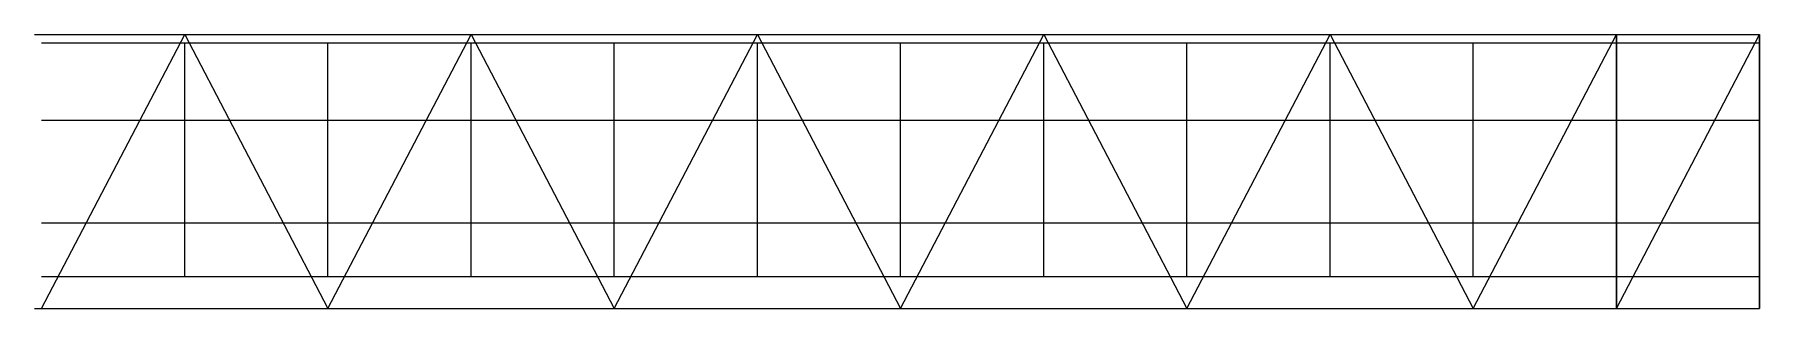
# Model space of a CAD drawing. Header units: millimetres. Extents: x 83370 to 119520, y -2875 to 2875.
import ezdxf

# ---------------------------------------------------------------- set-up
doc = ezdxf.new("R2010")
doc.units = ezdxf.units.MM
for name, color, linetype in [('ZJ8_CANTILEVER_EDGE', 3, 'CONTINUOUS'), ('ZJ8_COLUMN', 8, 'CONTINUOUS'), ('ZJ8_DECK_CROSS', 4, 'CONTINUOUS'), ('ZJ8_DECK_MAIN', 4, 'CONTINUOUS'), ('ZJ8_DECK_SECONDARY', 3, 'CONTINUOUS'), ('ZJ8_LONGITUDINAL_BRACE', 1, 'CONTINUOUS'), ('ZJ8_PLATFORM_BRACE', 1, 'CONTINUOUS'), ('ZJ8_TRANSVERSE_BRACE', 1, 'CONTINUOUS'), ('ZJ8_TRUSS_DIAGONAL', 5, 'CONTINUOUS'), ('ZJ8_TRUSS_LOWER', 5, 'CONTINUOUS'), ('ZJ8_TRUSS_UPPER', 5, 'CONTINUOUS'), ('ZJ8_TRUSS_VERTICAL', 5, 'CONTINUOUS')]:
    doc.layers.add(name, color=color, linetype=linetype)

msp = doc.modelspace()

# ---------------------------------------------------------------- linework, layer by layer
at = {"layer": 'ZJ8_CANTILEVER_EDGE'}
for p, q in [((83520, 2700, 17000), (86520, 2700, 17000)), ((86520, 2700, 17000), (89520, 2700, 17000)), ((89520, 2700, 17000), (92520, 2700, 17000)), ((92520, 2700, 17000), (95520, 2700, 17000)), ((95520, 2700, 17000), (98520, 2700, 17000)), ((98520, 2700, 17000), (101520, 2700, 17000)), ((101520, 2700, 17000), (104520, 2700, 17000)), ((104520, 2700, 17000), (107520, 2700, 17000)), ((107520, 2700, 17000), (110520, 2700, 17000)), ((110520, 2700, 17000), (113520, 2700, 17000)), ((113520, 2700, 17000), (116520, 2700, 17000)), ((116520, 2700, 17000), (119520, 2700, 17000)), ((83520, -2200, 17000), (86520, -2200, 17000)), ((86520, -2200, 17000), (89520, -2200, 17000)), ((89520, -2200, 17000), (92520, -2200, 17000)), ((92520, -2200, 17000), (95520, -2200, 17000)), ((95520, -2200, 17000), (98520, -2200, 17000)), ((98520, -2200, 17000), (101520, -2200, 17000)), ((101520, -2200, 17000), (104520, -2200, 17000)), ((104520, -2200, 17000), (107520, -2200, 17000)), ((107520, -2200, 17000), (110520, -2200, 17000)), ((110520, -2200, 17000), (113520, -2200, 17000)), ((113520, -2200, 17000), (116520, -2200, 17000)), ((116520, -2200, 17000), (119520, -2200, 17000))]:
    msp.add_line(p, q, dxfattribs=at)
at = {"layer": 'ZJ8_COLUMN'}
for p, q in [((116520, 2875), (116520, 2875, 4250)), ((116520, 2875, 4250), (116520, 2875, 8500)), ((116520, 2875, 8500), (116520, 2875, 12750)), ((116520, 2875, 12750), (116520, 2875, 17000)), ((119520, 2875), (119520, 2875, 4250)), ((119520, 2875, 4250), (119520, 2875, 8500)), ((119520, 2875, 8500), (119520, 2875, 12750)), ((119520, 2875, 12750), (119520, 2875, 17000)), ((116520, -2875), (116520, -2875, 4250)), ((116520, -2875, 4250), (116520, -2875, 8500)), ((116520, -2875, 8500), (116520, -2875, 12750)), ((116520, -2875, 12750), (116520, -2875, 17000)), ((119520, -2875), (119520, -2875, 4250)), ((119520, -2875, 4250), (119520, -2875, 8500)), ((119520, -2875, 8500), (119520, -2875, 12750)), ((119520, -2875, 12750), (119520, -2875, 17000))]:
    msp.add_line(p, q, dxfattribs=at)
at = {"layer": 'ZJ8_DECK_CROSS'}
for p, q in [((86520, -2200, 17000), (86520, 2700, 17000)), ((89520, -2200, 17000), (89520, 2700, 17000)), ((92520, -2200, 17000), (92520, 2700, 17000)), ((95520, -2200, 17000), (95520, 2700, 17000)), ((98520, -2200, 17000), (98520, 2700, 17000)), ((101520, -2200, 17000), (101520, 2700, 17000)), ((104520, -2200, 17000), (104520, 2700, 17000)), ((107520, -2200, 17000), (107520, 2700, 17000)), ((110520, -2200, 17000), (110520, 2700, 17000)), ((113520, -2200, 17000), (113520, 2700, 17000)), ((116520, -2200, 17000), (116520, 2700, 17000)), ((119520, -2200, 17000), (119520, 2700, 17000))]:
    msp.add_line(p, q, dxfattribs=at)
at = {"layer": 'ZJ8_DECK_MAIN'}
for p, q in [((83520, 2875, 17000), (86520, 2875, 17000)), ((86520, 2875, 17000), (89520, 2875, 17000)), ((89520, 2875, 17000), (92520, 2875, 17000)), ((92520, 2875, 17000), (95520, 2875, 17000)), ((95520, 2875, 17000), (98520, 2875, 17000)), ((98520, 2875, 17000), (101520, 2875, 17000)), ((101520, 2875, 17000), (104520, 2875, 17000)), ((104520, 2875, 17000), (107520, 2875, 17000)), ((107520, 2875, 17000), (110520, 2875, 17000)), ((110520, 2875, 17000), (113520, 2875, 17000)), ((113520, 2875, 17000), (116520, 2875, 17000)), ((116520, 2875, 17000), (119520, 2875, 17000)), ((83520, -2875, 17000), (86520, -2875, 17000)), ((86520, -2875, 17000), (89520, -2875, 17000)), ((89520, -2875, 17000), (92520, -2875, 17000)), ((92520, -2875, 17000), (95520, -2875, 17000)), ((95520, -2875, 17000), (98520, -2875, 17000)), ((98520, -2875, 17000), (101520, -2875, 17000)), ((101520, -2875, 17000), (104520, -2875, 17000)), ((104520, -2875, 17000), (107520, -2875, 17000)), ((107520, -2875, 17000), (110520, -2875, 17000)), ((110520, -2875, 17000), (113520, -2875, 17000)), ((113520, -2875, 17000), (116520, -2875, 17000)), ((116520, -2875, 17000), (119520, -2875, 17000))]:
    msp.add_line(p, q, dxfattribs=at)
at = {"layer": 'ZJ8_DECK_SECONDARY'}
for p, q in [((83520, 1075, 17000), (86520, 1075, 17000)), ((86520, 1075, 17000), (89520, 1075, 17000)), ((89520, 1075, 17000), (92520, 1075, 17000)), ((92520, 1075, 17000), (95520, 1075, 17000)), ((95520, 1075, 17000), (98520, 1075, 17000)), ((98520, 1075, 17000), (101520, 1075, 17000)), ((101520, 1075, 17000), (104520, 1075, 17000)), ((104520, 1075, 17000), (107520, 1075, 17000)), ((107520, 1075, 17000), (110520, 1075, 17000)), ((110520, 1075, 17000), (113520, 1075, 17000)), ((113520, 1075, 17000), (116520, 1075, 17000)), ((116520, 1075, 17000), (119520, 1075, 17000)), ((83520, -1075, 17000), (86520, -1075, 17000)), ((86520, -1075, 17000), (89520, -1075, 17000)), ((89520, -1075, 17000), (92520, -1075, 17000)), ((92520, -1075, 17000), (95520, -1075, 17000)), ((95520, -1075, 17000), (98520, -1075, 17000)), ((98520, -1075, 17000), (101520, -1075, 17000)), ((101520, -1075, 17000), (104520, -1075, 17000)), ((104520, -1075, 17000), (107520, -1075, 17000)), ((107520, -1075, 17000), (110520, -1075, 17000)), ((110520, -1075, 17000), (113520, -1075, 17000)), ((113520, -1075, 17000), (116520, -1075, 17000)), ((116520, -1075, 17000), (119520, -1075, 17000))]:
    msp.add_line(p, q, dxfattribs=at)
at = {"layer": 'ZJ8_LONGITUDINAL_BRACE'}
for p, q in [((116520, 2875), (119520, 2875, 17000)), ((116520, -2875), (119520, -2875, 17000))]:
    msp.add_line(p, q, dxfattribs=at)
at = {"layer": 'ZJ8_PLATFORM_BRACE'}
for p, q in [((83520, -2875, 17000), (86520, 2875, 17000)), ((86520, 2875, 17000), (89520, -2875, 17000)), ((89520, -2875, 17000), (92520, 2875, 17000)), ((92520, 2875, 17000), (95520, -2875, 17000)), ((95520, -2875, 17000), (98520, 2875, 17000)), ((98520, 2875, 17000), (101520, -2875, 17000)), ((101520, -2875, 17000), (104520, 2875, 17000)), ((104520, 2875, 17000), (107520, -2875, 17000)), ((107520, -2875, 17000), (110520, 2875, 17000)), ((110520, 2875, 17000), (113520, -2875, 17000)), ((113520, -2875, 17000), (116520, 2875, 17000)), ((116520, -2875, 17000), (119520, 2875, 17000))]:
    msp.add_line(p, q, dxfattribs=at)
at = {"layer": 'ZJ8_TRANSVERSE_BRACE'}
for p, q in [((116520, -2875), (116520, 2875, 17000)), ((116520, 2875), (116520, -2875, 17000)), ((119520, -2875), (119520, 2875, 17000)), ((119520, 2875), (119520, -2875, 17000))]:
    msp.add_line(p, q, dxfattribs=at)
at = {"layer": 'ZJ8_TRUSS_DIAGONAL'}
for p, q in [((83370, 2875, 17000), (85320, 2875, 15200)), ((85320, 2875, 15200), (87270, 2875, 17000)), ((87270, 2875, 17000), (89220, 2875, 15200)), ((89220, 2875, 15200), (91170, 2875, 17000)), ((91170, 2875, 17000), (93120, 2875, 15200)), ((93120, 2875, 15200), (95070, 2875, 17000)), ((95070, 2875, 17000), (97020, 2875, 15200)), ((97020, 2875, 15200), (98970, 2875, 17000)), ((98970, 2875, 17000), (100920, 2875, 15200)), ((100920, 2875, 15200), (102870, 2875, 17000)), ((102870, 2875, 17000), (104820, 2875, 15200)), ((104820, 2875, 15200), (106770, 2875, 17000)), ((106770, 2875, 17000), (108720, 2875, 15200)), ((108720, 2875, 15200), (110670, 2875, 17000)), ((110670, 2875, 17000), (112620, 2875, 15200)), ((112620, 2875, 15200), (114570, 2875, 17000)), ((114570, 2875, 17000), (116520, 2875, 15200)), ((83370, -2875, 17000), (85320, -2875, 15200)), ((85320, -2875, 15200), (87270, -2875, 17000)), ((87270, -2875, 17000), (89220, -2875, 15200)), ((89220, -2875, 15200), (91170, -2875, 17000)), ((91170, -2875, 17000), (93120, -2875, 15200)), ((93120, -2875, 15200), (95070, -2875, 17000)), ((95070, -2875, 17000), (97020, -2875, 15200)), ((97020, -2875, 15200), (98970, -2875, 17000)), ((98970, -2875, 17000), (100920, -2875, 15200)), ((100920, -2875, 15200), (102870, -2875, 17000)), ((102870, -2875, 17000), (104820, -2875, 15200)), ((104820, -2875, 15200), (106770, -2875, 17000)), ((106770, -2875, 17000), (108720, -2875, 15200)), ((108720, -2875, 15200), (110670, -2875, 17000)), ((110670, -2875, 17000), (112620, -2875, 15200)), ((112620, -2875, 15200), (114570, -2875, 17000)), ((114570, -2875, 17000), (116520, -2875, 15200))]:
    msp.add_line(p, q, dxfattribs=at)
at = {"layer": 'ZJ8_TRUSS_LOWER'}
for p, q in [((83370, 2875, 15200), (85320, 2875, 15200)), ((85320, 2875, 15200), (87270, 2875, 15200)), ((87270, 2875, 15200), (89220, 2875, 15200)), ((89220, 2875, 15200), (91170, 2875, 15200)), ((91170, 2875, 15200), (93120, 2875, 15200)), ((93120, 2875, 15200), (95070, 2875, 15200)), ((95070, 2875, 15200), (97020, 2875, 15200)), ((97020, 2875, 15200), (98970, 2875, 15200)), ((98970, 2875, 15200), (100920, 2875, 15200)), ((100920, 2875, 15200), (102870, 2875, 15200)), ((102870, 2875, 15200), (104820, 2875, 15200)), ((104820, 2875, 15200), (106770, 2875, 15200)), ((106770, 2875, 15200), (108720, 2875, 15200)), ((108720, 2875, 15200), (110670, 2875, 15200)), ((110670, 2875, 15200), (112620, 2875, 15200)), ((112620, 2875, 15200), (114570, 2875, 15200)), ((114570, 2875, 15200), (116520, 2875, 15200)), ((83370, -2875, 15200), (85320, -2875, 15200)), ((85320, -2875, 15200), (87270, -2875, 15200)), ((87270, -2875, 15200), (89220, -2875, 15200)), ((89220, -2875, 15200), (91170, -2875, 15200)), ((91170, -2875, 15200), (93120, -2875, 15200)), ((93120, -2875, 15200), (95070, -2875, 15200)), ((95070, -2875, 15200), (97020, -2875, 15200)), ((97020, -2875, 15200), (98970, -2875, 15200)), ((98970, -2875, 15200), (100920, -2875, 15200)), ((100920, -2875, 15200), (102870, -2875, 15200)), ((102870, -2875, 15200), (104820, -2875, 15200)), ((104820, -2875, 15200), (106770, -2875, 15200)), ((106770, -2875, 15200), (108720, -2875, 15200)), ((108720, -2875, 15200), (110670, -2875, 15200)), ((110670, -2875, 15200), (112620, -2875, 15200)), ((112620, -2875, 15200), (114570, -2875, 15200)), ((114570, -2875, 15200), (116520, -2875, 15200))]:
    msp.add_line(p, q, dxfattribs=at)
at = {"layer": 'ZJ8_TRUSS_UPPER'}
for p, q in [((83370, 2875, 17000), (85320, 2875, 17000)), ((85320, 2875, 17000), (87270, 2875, 17000)), ((87270, 2875, 17000), (89220, 2875, 17000)), ((89220, 2875, 17000), (91170, 2875, 17000)), ((91170, 2875, 17000), (93120, 2875, 17000)), ((93120, 2875, 17000), (95070, 2875, 17000)), ((95070, 2875, 17000), (97020, 2875, 17000)), ((97020, 2875, 17000), (98970, 2875, 17000)), ((98970, 2875, 17000), (100920, 2875, 17000)), ((100920, 2875, 17000), (102870, 2875, 17000)), ((102870, 2875, 17000), (104820, 2875, 17000)), ((104820, 2875, 17000), (106770, 2875, 17000)), ((106770, 2875, 17000), (108720, 2875, 17000)), ((108720, 2875, 17000), (110670, 2875, 17000)), ((110670, 2875, 17000), (112620, 2875, 17000)), ((112620, 2875, 17000), (114570, 2875, 17000)), ((114570, 2875, 17000), (116520, 2875, 17000)), ((83370, -2875, 17000), (85320, -2875, 17000)), ((85320, -2875, 17000), (87270, -2875, 17000)), ((87270, -2875, 17000), (89220, -2875, 17000)), ((89220, -2875, 17000), (91170, -2875, 17000)), ((91170, -2875, 17000), (93120, -2875, 17000)), ((93120, -2875, 17000), (95070, -2875, 17000)), ((95070, -2875, 17000), (97020, -2875, 17000)), ((97020, -2875, 17000), (98970, -2875, 17000)), ((98970, -2875, 17000), (100920, -2875, 17000)), ((100920, -2875, 17000), (102870, -2875, 17000)), ((102870, -2875, 17000), (104820, -2875, 17000)), ((104820, -2875, 17000), (106770, -2875, 17000)), ((106770, -2875, 17000), (108720, -2875, 17000)), ((108720, -2875, 17000), (110670, -2875, 17000)), ((110670, -2875, 17000), (112620, -2875, 17000)), ((112620, -2875, 17000), (114570, -2875, 17000)), ((114570, -2875, 17000), (116520, -2875, 17000))]:
    msp.add_line(p, q, dxfattribs=at)
at = {"layer": 'ZJ8_TRUSS_VERTICAL'}
for p, q in [((85320, 2875, 17000), (85320, 2875, 15200)), ((87270, 2875, 17000), (87270, 2875, 15200)), ((89220, 2875, 17000), (89220, 2875, 15200)), ((91170, 2875, 17000), (91170, 2875, 15200)), ((93120, 2875, 17000), (93120, 2875, 15200)), ((95070, 2875, 17000), (95070, 2875, 15200)), ((97020, 2875, 17000), (97020, 2875, 15200)), ((98970, 2875, 17000), (98970, 2875, 15200)), ((100920, 2875, 17000), (100920, 2875, 15200)), ((102870, 2875, 17000), (102870, 2875, 15200)), ((104820, 2875, 17000), (104820, 2875, 15200)), ((106770, 2875, 17000), (106770, 2875, 15200)), ((108720, 2875, 17000), (108720, 2875, 15200)), ((110670, 2875, 17000), (110670, 2875, 15200)), ((112620, 2875, 17000), (112620, 2875, 15200)), ((114570, 2875, 17000), (114570, 2875, 15200)), ((116520, 2875, 17000), (116520, 2875, 15200)), ((85320, -2875, 17000), (85320, -2875, 15200)), ((87270, -2875, 17000), (87270, -2875, 15200)), ((89220, -2875, 17000), (89220, -2875, 15200)), ((91170, -2875, 17000), (91170, -2875, 15200)), ((93120, -2875, 17000), (93120, -2875, 15200)), ((95070, -2875, 17000), (95070, -2875, 15200)), ((97020, -2875, 17000), (97020, -2875, 15200)), ((98970, -2875, 17000), (98970, -2875, 15200)), ((100920, -2875, 17000), (100920, -2875, 15200)), ((102870, -2875, 17000), (102870, -2875, 15200)), ((104820, -2875, 17000), (104820, -2875, 15200)), ((106770, -2875, 17000), (106770, -2875, 15200)), ((108720, -2875, 17000), (108720, -2875, 15200)), ((110670, -2875, 17000), (110670, -2875, 15200)), ((112620, -2875, 17000), (112620, -2875, 15200)), ((114570, -2875, 17000), (114570, -2875, 15200)), ((116520, -2875, 17000), (116520, -2875, 15200))]:
    msp.add_line(p, q, dxfattribs=at)

doc.saveas('drawing.dxf')
